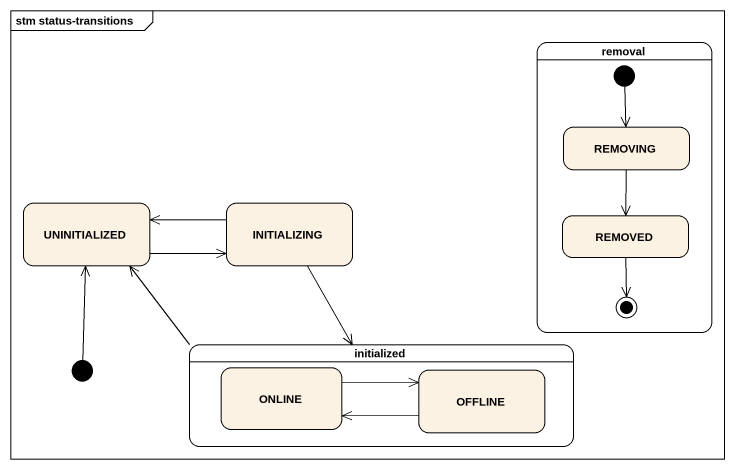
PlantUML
@startuml
mainframe stm status-transitions
hide empty description
state removal {
  state REMOVING
  state REMOVED
  [*] --> REMOVING
  REMOVED --> [*]
}
state UNINITIALIZED
state INITIALIZING
state initialized {
  state ONLINE
  state OFFLINE
}
[*] -up-> UNINITIALIZED
REMOVING --> REMOVED
UNINITIALIZED -right-> INITIALIZING
INITIALIZING -left-> UNINITIALIZED
INITIALIZING --> initialized
initialized -left-> UNINITIALIZED
ONLINE -right-> OFFLINE
OFFLINE -left-> ONLINE
@enduml
